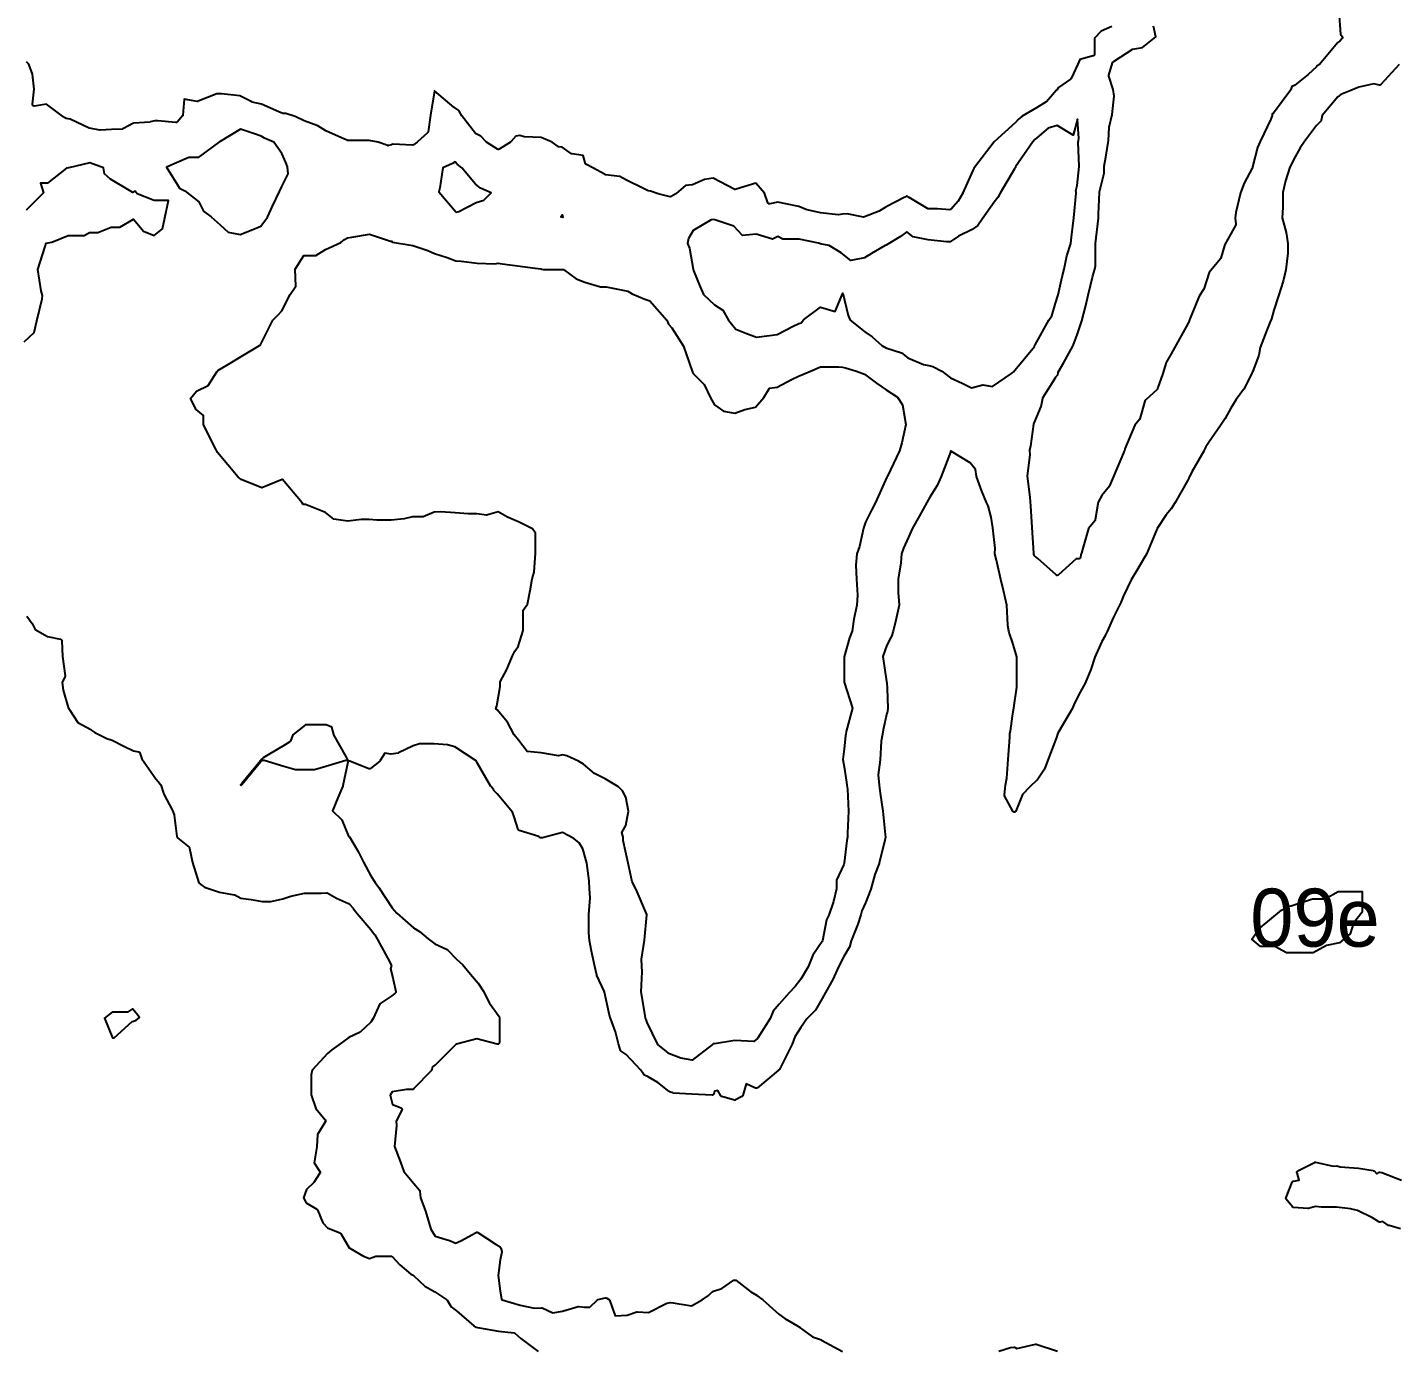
# Model space of a CAD drawing. Header units: millimetres. Extents: x 0 to 500, y 0 to 700.
# Drawn here: x 249.3 to 308.2, y 434 to 490.9 of the extents above; entities that cross this region are included whole.
import ezdxf
from ezdxf.enums import TextEntityAlignment as Align

# ---------------------------------------------------------------- set-up
doc = ezdxf.new("R2010")
doc.units = ezdxf.units.MM
doc.layers.add('CORTE', color=1, linetype='Continuous')
doc.layers.add('GRABADO', color=5, linetype='Continuous')

msp = doc.modelspace()

# ---------------------------------------------------------------- linework, layer by layer
at = {"layer": 'CORTE'}
for points in [[(308.413, 489.294), (307.621, 488.423), (307.619, 488.42), (307.612, 488.414), (307.6, 488.407), (307.591, 488.403), (307.577, 488.4), (307.558, 488.4), (307.31, 488.461), (306.665, 488.316), (306.328, 488.165), (306.326, 488.164), (305.891, 487.999), (305.767, 487.9), (305.089, 487.086), (305.044, 486.883), (305.043, 486.878), (305.039, 486.869), (305.035, 486.862), (305.03, 486.854), (304.846, 486.655), (304.323, 485.965), (304.146, 485.705), (303.928, 485.312), (303.7, 484.868), (303.509, 484.274), (303.391, 483.776), (303.391, 483.128), (303.366, 482.682), (303.541, 482.052), (303.542, 482.047), (303.608, 481.57), (303.609, 481.565), (303.609, 481.166), (303.608, 481.162), (303.523, 480.441), (303.522, 480.437), (303.406, 479.951), (303.203, 479.316), (303.007, 478.705), (302.903, 478.33), (302.901, 478.324), (302.844, 478.198), (302.708, 477.843), (302.42, 477.095), (302.357, 476.768), (302.356, 476.764), (302.355, 476.761), (302.08, 476.035), (302.063, 475.981), (302.061, 475.975), (301.711, 475.293), (301.708, 475.288), (301.705, 475.284), (301.377, 474.85), (301.147, 474.472), (300.905, 474.036), (300.904, 474.033), (300.703, 473.738), (300.218, 473.028), (300.072, 472.812), (299.992, 472.635), (299.99, 472.631), (299.47, 471.731), (299.368, 471.526), (299.345, 471.472), (299.344, 471.468), (299.295, 471.381), (298.755, 470.409), (298.754, 470.407), (298.582, 470.142), (298.579, 470.138), (298.364, 469.88), (297.976, 469.298), (297.802, 468.879), (297.516, 468.192), (297.514, 468.188), (297.442, 468.065), (297.101, 467.481), (296.864, 467.075), (296.52, 466.386), (296.411, 466.103), (296.41, 466.1), (296.345, 465.966), (296.102, 465.467), (295.825, 464.856), (295.743, 464.678), (295.742, 464.674), (295.591, 464.416), (295.292, 463.749), (295.119, 463.209), (294.879, 462.633), (294.877, 462.629), (294.664, 462.246), (294.435, 461.799), (294.319, 461.522), (294.317, 461.517), (293.736, 460.541), (293.735, 460.54), (293.693, 460.473), (293.685, 460.429), (293.684, 460.423), (293.638, 460.291), (293.637, 460.29), (293.267, 459.303), (293.126, 458.926), (293.124, 458.921), (293.121, 458.916), (292.807, 458.452), (292.802, 458.446), (292.797, 458.441), (292.497, 458.164), (292.168, 457.834), (291.888, 457.116), (291.887, 457.113), (291.883, 457.105), (291.874, 457.094), (291.867, 457.088), (291.862, 457.084), (291.856, 457.08), (291.849, 457.077), (291.842, 457.074), (291.833, 457.072), (291.824, 457.071), (291.814, 457.071), (291.807, 457.072), (291.798, 457.073), (291.789, 457.077), (291.783, 457.08), (291.778, 457.083), (291.772, 457.087), (291.765, 457.094), (291.756, 457.104), (291.404, 457.767), (291.402, 457.773), (291.399, 457.78), (291.398, 457.786), (291.396, 457.796), (291.396, 457.803), (291.397, 457.807), (291.447, 458.228), (291.494, 458.526), (291.553, 459.335), (291.623, 460.299), (291.628, 460.444), (291.629, 460.452), (291.63, 460.459), (291.657, 460.561), (291.744, 461.211), (291.744, 461.211), (291.795, 461.563), (291.924, 462.454), (291.924, 462.665), (291.931, 462.89), (291.931, 463.765), (291.748, 464.4), (291.628, 464.721), (291.627, 464.724), (291.588, 464.871), (291.541, 465.119), (291.54, 465.124), (291.5, 465.989), (291.353, 466.622), (291.244, 467.094), (291.051, 467.928), (290.986, 468.207), (290.985, 468.216), (290.985, 468.224), (290.994, 468.432), (290.895, 469.324), (290.819, 469.781), (290.697, 470.269), (290.623, 470.412), (290.621, 470.415), (290.418, 470.904), (290.417, 470.906), (290.193, 471.534), (290.191, 471.538), (290.19, 471.545), (290.155, 471.839), (289.917, 472.125), (289.115, 472.606), (289.11, 472.61), (289.105, 472.614), (289.099, 472.62), (289.095, 472.626), (289.091, 472.63), (289.088, 472.637), (289.085, 472.644), (289.064, 472.587), (288.672, 471.53), (288.671, 471.527), (288.495, 471.146), (288.493, 471.142), (288.178, 470.638), (288.051, 470.409), (287.732, 469.835), (287.434, 469.3), (287.255, 468.913), (287.042, 468.452), (286.961, 468.207), (286.928, 467.814), (286.927, 467.812), (286.82, 467.105), (286.82, 466.532), (286.857, 466.002), (286.857, 465.997), (286.857, 465.991), (286.856, 465.986), (286.721, 465.338), (286.721, 465.336), (286.6, 464.867), (286.526, 464.634), (286.524, 464.63), (286.521, 464.623), (286.33, 464.262), (286.161, 463.769), (286.319, 462.694), (286.319, 462.688), (286.319, 462.682), (286.319, 462.669), (286.321, 462.658), (286.321, 462.653), (286.336, 462.391), (286.375, 461.554), (286.375, 461.549), (286.374, 461.542), (286.335, 461.329), (286.334, 461.328), (286.176, 460.615), (286.134, 460.427), (286.085, 460.132), (286.033, 459.323), (286.033, 459.321), (285.95, 458.68), (285.995, 458.227), (286.046, 457.881), (286.158, 457.115), (286.258, 456.101), (286.258, 456.099), (286.264, 455.996), (286.264, 455.992), (286.263, 455.986), (286.263, 455.981), (286.238, 455.862), (285.993, 454.863), (285.991, 454.858), (285.804, 454.381), (285.638, 453.748), (285.636, 453.744), (285.405, 453.159), (285.405, 453.157), (285.254, 452.817), (285.21, 452.639), (285.078, 452.243), (285.077, 452.241), (284.791, 451.523), (284.711, 451.247), (284.708, 451.239), (284.705, 451.233), (284.474, 450.848), (284.244, 450.404), (284.006, 449.857), (284.004, 449.854), (283.682, 449.289), (283.547, 449.033), (283.251, 448.529), (283.249, 448.526), (283.243, 448.518), (282.88, 448.164), (282.618, 447.793), (282.365, 447.378), (282.252, 447.073), (282.25, 447.069), (281.695, 445.979), (281.692, 445.974), (281.689, 445.97), (281.677, 445.954), (281.67, 445.947), (281.65, 445.931), (280.749, 445.182), (280.743, 445.178), (280.738, 445.175), (280.731, 445.172), (280.716, 445.167), (280.703, 445.166), (280.694, 445.167), (280.687, 445.168), (280.68, 445.17), (280.673, 445.173), (280.259, 445.364), (280.118, 444.854), (280.115, 444.846), (280.11, 444.837), (280.105, 444.831), (280.1, 444.825), (280.091, 444.817), (280.084, 444.813), (279.811, 444.662), (279.806, 444.659), (279.799, 444.657), (279.793, 444.655), (279.784, 444.653), (279.771, 444.653), (279.761, 444.655), (279.214, 444.806), (279.21, 444.808), (279.202, 444.811), (279.194, 444.815), (279.19, 444.818), (279.182, 444.825), (279.178, 444.83), (279.174, 444.835), (279.17, 444.841), (279.042, 445.071), (278.907, 445.044), (278.866, 444.919), (278.865, 444.916), (278.861, 444.908), (278.855, 444.898), (278.851, 444.895), (278.847, 444.89), (278.84, 444.884), (278.834, 444.88), (278.829, 444.877), (278.821, 444.874), (278.813, 444.871), (278.804, 444.87), (278.797, 444.869), (278.793, 444.869), (277.92, 444.917), (277.121, 444.96), (277.112, 444.962), (277.104, 444.964), (277.1, 444.965), (276.968, 445.021), (276.963, 445.024), (276.956, 445.028), (276.953, 445.03), (276.454, 445.418), (276.038, 445.667), (275.881, 445.73), (275.877, 445.732), (275.871, 445.735), (275.865, 445.74), (275.86, 445.744), (275.853, 445.751), (275.849, 445.757), (275.728, 445.944), (275.097, 446.626), (274.872, 446.761), (274.867, 446.764), (274.865, 446.766), (274.859, 446.771), (274.849, 446.783), (274.844, 446.795), (274.842, 446.801), (274.758, 447.078), (274.757, 447.08), (274.639, 447.6), (274.411, 448.187), (274.409, 448.192), (274.408, 448.196), (274.352, 448.445), (274.161, 449.306), (274.148, 449.354), (273.835, 450.028), (273.833, 450.035), (273.831, 450.041), (273.745, 450.42), (273.595, 451.08), (273.594, 451.082), (273.519, 451.536), (273.518, 451.539), (273.491, 451.87), (273.49, 451.873), (273.49, 452.662), (273.545, 453.378), (273.52, 453.766), (273.498, 454.101), (273.392, 454.867), (273.222, 455.48), (273.071, 455.751), (272.845, 455.931), (272.356, 456.192), (271.492, 455.962), (271.488, 455.961), (271.478, 455.959), (271.437, 455.959), (271.43, 455.96), (271.418, 455.962), (271.403, 455.968), (271.329, 456.019), (270.489, 456.27), (270.48, 456.273), (270.471, 456.279), (270.465, 456.283), (270.46, 456.288), (270.452, 456.296), (270.447, 456.305), (270.444, 456.31), (270.442, 456.315), (270.26, 456.864), (270.191, 457.069), (269.53, 457.862), (269.396, 458.007), (269.394, 458.01), (269.27, 458.174), (269.268, 458.178), (268.677, 459.19), (268.677, 459.191), (268.623, 459.289), (268.619, 459.294), (268.586, 459.31), (268.582, 459.312), (267.703, 459.88), (267.388, 459.967), (266.804, 460.014), (266.186, 460.014), (265.909, 459.931), (265.284, 459.618), (265.277, 459.615), (265.267, 459.613), (264.963, 459.567), (264.957, 459.567), (264.952, 459.567), (264.947, 459.567), (264.695, 459.605), (264.496, 459.288), (264.493, 459.283), (264.487, 459.276), (264.481, 459.271), (264.073, 458.945), (264.069, 458.942), (264.063, 458.938), (264.05, 458.933), (264.041, 458.931), (264.036, 458.93), (264.028, 458.93), (264.021, 458.93), (264.016, 458.931), (264.008, 458.933), (264.002, 458.935), (263.19, 459.26), (263.184, 459.262), (263.175, 459.267), (263.172, 459.27), (263.099, 459.328), (263.091, 459.336), (263.086, 459.344), (263.084, 459.347), (263.036, 459.432), (262.496, 460.404), (262.492, 460.41), (262.489, 460.419), (262.402, 460.732), (262.161, 460.828), (261.276, 460.828), (260.734, 460.394), (260.624, 460.133), (260.622, 460.127), (260.617, 460.12), (260.613, 460.113), (260.605, 460.106), (260.6, 460.102), (260.597, 460.099), (260.362, 459.958), (259.666, 459.542), (259.446, 459.411), (259.396, 459.351), (259.338, 459.281), (258.528, 458.309), (258.473, 458.244), (258.479, 458.24), (258.486, 458.235), (258.494, 458.227), (258.495, 458.225), (258.529, 458.266), (259.34, 459.24), (259.345, 459.244), (259.35, 459.249), (259.355, 459.253), (259.437, 459.302), (259.441, 459.304), (259.45, 459.308), (259.459, 459.31), (259.471, 459.312), (259.483, 459.311), (259.487, 459.31), (259.492, 459.31), (260.344, 459.055), (260.844, 458.904), (261.655, 458.904), (262.154, 459.055), (263.007, 459.309), (263.015, 459.311), (263.025, 459.312), (263.035, 459.311), (263.042, 459.31), (263.048, 459.308), (263.056, 459.305), (263.061, 459.302), (263.066, 459.299), (263.07, 459.296), (263.078, 459.29), (263.083, 459.283), (263.088, 459.278), (263.092, 459.271), (263.095, 459.264), (263.097, 459.258), (263.098, 459.253), (263.1, 459.244), (263.1, 459.234), (263.099, 459.227), (263.098, 459.222), (262.886, 458.201), (262.885, 458.196), (262.883, 458.191), (262.67, 457.679), (262.439, 457.125), (262.821, 456.757), (262.825, 456.753), (262.829, 456.748), (262.834, 456.74), (263.126, 456.039), (263.154, 456.014), (263.158, 456.009), (263.163, 456.003), (263.165, 456), (263.544, 455.375), (263.546, 455.372), (263.767, 454.917), (264.093, 454.33), (264.273, 454.033), (264.436, 453.815), (264.437, 453.814), (265.015, 452.948), (265.114, 452.829), (265.211, 452.712), (265.926, 452.088), (266.182, 451.921), (266.186, 451.918), (266.557, 451.606), (266.846, 451.386), (267.381, 451.152), (267.385, 451.15), (267.392, 451.146), (267.399, 451.14), (267.786, 450.733), (268.056, 450.491), (268.059, 450.487), (268.39, 450.091), (268.719, 449.695), (268.722, 449.691), (268.927, 449.364), (268.928, 449.361), (269.205, 448.83), (269.615, 448.255), (269.619, 448.249), (269.624, 448.238), (269.627, 448.227), (269.628, 448.22), (269.628, 448.215), (269.628, 447.138), (269.628, 447.133), (269.627, 447.127), (269.625, 447.119), (269.623, 447.114), (269.62, 447.107), (269.617, 447.101), (269.613, 447.095), (269.606, 447.088), (269.6, 447.082), (269.594, 447.078), (269.591, 447.076), (269.585, 447.073), (269.577, 447.07), (269.57, 447.068), (269.563, 447.067), (269.556, 447.066), (269.547, 447.066), (269.538, 447.068), (268.66, 447.302), (267.786, 447.069), (267.757, 447.061), (267.754, 447.06), (267.738, 447.046), (266.86, 446.167), (266.853, 446.161), (266.847, 446.157), (266.745, 446.096), (266.715, 445.972), (266.714, 445.965), (266.71, 445.957), (266.707, 445.951), (266.701, 445.943), (266.697, 445.938), (265.934, 445.137), (265.928, 445.132), (265.918, 445.125), (265.909, 445.121), (265.906, 445.12), (265.898, 445.117), (265.888, 445.116), (265.883, 445.116), (265.627, 445.116), (265.002, 445.008), (264.919, 444.867), (265.018, 444.471), (265.391, 444.321), (265.395, 444.319), (265.4, 444.316), (265.408, 444.311), (265.416, 444.302), (265.422, 444.294), (265.425, 444.289), (265.429, 444.283), (265.432, 444.274), (265.433, 444.269), (265.435, 444.26), (265.435, 444.248), (265.434, 444.237), (265.43, 444.226), (265.427, 444.219), (265.179, 443.751), (265.192, 443.578), (265.192, 443.572), (265.192, 443.566), (265.108, 442.665), (265.364, 441.976), (265.51, 441.581), (265.939, 441.066), (266.185, 440.771), (266.189, 440.766), (266.191, 440.762), (266.195, 440.755), (266.198, 440.747), (266.199, 440.742), (266.2, 440.736), (266.23, 440.449), (266.441, 439.869), (266.442, 439.867), (266.598, 439.341), (266.669, 439.102), (266.857, 438.793), (267.484, 438.605), (267.488, 438.604), (267.495, 438.6), (267.734, 438.486), (267.97, 438.599), (268.626, 438.958), (268.63, 438.959), (268.637, 438.962), (268.649, 438.965), (268.66, 438.966), (268.67, 438.965), (268.674, 438.964), (268.681, 438.963), (268.694, 438.958), (269.487, 438.439), (269.627, 438.356), (269.631, 438.353), (269.639, 438.347), (269.644, 438.341), (269.679, 438.298), (269.683, 438.294), (269.688, 438.286), (269.69, 438.281), (269.71, 438.236), (269.712, 438.231), (269.713, 438.226), (269.73, 438.137), (269.731, 438.132), (269.731, 438.125), (269.731, 438.115), (269.73, 438.11), (269.661, 437.777), (269.573, 437.097), (269.661, 436.416), (269.727, 436.095), (269.754, 436.048), (270.531, 435.815), (271.139, 435.693), (271.438, 435.706), (271.442, 435.706), (271.449, 435.705), (271.457, 435.704), (271.462, 435.702), (271.467, 435.7), (271.926, 435.492), (272.349, 435.555), (273.024, 435.757), (273.032, 435.759), (273.041, 435.76), (273.048, 435.759), (273.296, 435.732), (273.534, 435.732), (273.844, 436.041), (273.848, 436.044), (273.851, 436.046), (273.855, 436.049), (273.863, 436.053), (273.871, 436.057), (273.875, 436.058), (274.199, 436.135), (274.205, 436.137), (274.216, 436.138), (274.221, 436.138), (274.23, 436.137), (274.237, 436.136), (274.244, 436.134), (274.251, 436.131), (274.256, 436.128), (274.261, 436.125), (274.372, 436.044), (274.377, 436.041), (274.382, 436.036), (274.387, 436.03), (274.392, 436.021), (274.395, 436.016), (274.396, 436.012), (274.613, 435.362), (275.131, 435.39), (275.56, 435.531), (275.567, 435.533), (275.576, 435.534), (275.581, 435.534), (275.586, 435.534), (276.056, 435.497), (276.842, 435.905), (276.848, 435.908), (276.858, 435.911), (276.986, 435.934), (276.988, 435.934), (276.997, 435.936), (277.122, 435.921), (277.124, 435.92), (277.91, 435.786), (278.369, 436.048), (278.639, 436.239), (278.801, 436.394), (278.809, 436.4), (278.821, 436.407), (279.217, 436.533), (279.735, 436.892), (279.738, 436.894), (279.747, 436.899), (279.755, 436.901), (279.762, 436.903), (279.771, 436.904), (279.783, 436.904), (279.791, 436.903), (279.796, 436.902), (279.802, 436.9), (279.81, 436.897), (279.817, 436.892), (279.821, 436.89), (280.461, 436.388), (280.74, 436.23), (280.746, 436.227), (280.753, 436.221), (280.835, 436.146), (280.978, 436.046), (280.982, 436.044), (281.676, 435.433), (281.931, 435.249), (282.45, 434.938), (282.595, 434.851), (282.598, 434.848), (283.117, 434.459), (283.507, 434.319), (283.513, 434.317), (284.42, 433.827)], [(249.152, 477.334), (249.576, 477.741), (249.696, 478.244), (249.92, 479.185), (249.94, 479.333), (249.885, 479.532), (249.732, 480.456), (250.061, 481.444), (250.102, 481.593), (250.344, 481.634), (251.045, 481.916), (251.733, 481.916), (251.965, 482.056), (252.32, 482.056), (252.898, 482.286), (253.277, 482.286), (253.855, 482.631), (254.289, 482.111), (254.752, 481.926), (255.114, 482.215), (255.213, 482.689), (255.367, 483.431), (254.75, 483.431), (254.024, 483.723), (253.938, 483.827), (253.838, 483.767), (253.684, 483.86), (252.867, 484.35), (252.61, 484.581), (252.574, 484.841), (251.981, 485.055), (251.073, 484.837), (251.046, 484.844), (251.045, 484.844), (250.977, 484.828), (250.159, 484.173), (249.852, 484.173), (249.988, 483.765), (249.231, 483.009)], [(308.467, 439.106), (307.976, 439.248), (307.97, 439.25), (307.96, 439.255), (307.954, 439.258), (307.709, 439.43), (307.579, 439.403), (307.574, 439.402), (307.567, 439.402), (307.56, 439.402), (307.553, 439.403), (307.547, 439.405), (307.542, 439.406), (307.534, 439.41), (307.529, 439.413), (307.257, 439.583), (306.616, 439.906), (306.303, 439.966), (305.71, 440.037), (305.05, 440.037), (304.794, 440.065), (304.493, 439.983), (304.487, 439.981), (304.479, 439.981), (304.472, 439.981), (303.854, 440.027), (303.847, 440.028), (303.834, 440.031), (303.826, 440.036), (303.819, 440.039), (303.812, 440.045), (303.807, 440.049), (303.804, 440.053), (303.543, 440.386), (303.539, 440.392), (303.533, 440.404), (303.53, 440.414), (303.528, 440.422), (303.528, 440.431), (303.528, 440.436), (303.528, 440.446), (303.532, 440.457), (303.792, 441.119), (303.794, 441.126), (303.8, 441.135), (303.806, 441.142), (303.812, 441.149), (303.818, 441.153), (303.823, 441.157), (303.829, 441.16), (303.836, 441.163), (303.845, 441.165), (303.849, 441.166), (304.099, 441.203), (304.004, 441.523), (304.003, 441.529), (304.002, 441.536), (304.001, 441.543), (304.002, 441.551), (304.003, 441.56), (304.007, 441.572), (304.011, 441.58), (304.015, 441.586), (304.02, 441.593), (304.026, 441.599), (304.03, 441.602), (304.034, 441.605), (304.04, 441.609), (304.758, 441.974), (304.765, 441.977), (304.773, 441.979), (304.783, 441.98), (304.79, 441.98), (304.798, 441.98), (304.803, 441.979), (305.558, 441.814), (305.715, 441.822), (305.727, 441.821), (305.865, 441.783), (306.647, 441.72), (306.65, 441.72), (307.291, 441.617), (307.297, 441.616), (307.303, 441.614), (307.312, 441.611), (307.318, 441.607), (307.325, 441.602), (307.447, 441.486), (307.527, 441.541), (307.533, 441.544), (307.538, 441.546), (307.545, 441.549), (307.551, 441.55), (307.56, 441.552), (307.572, 441.552), (307.58, 441.551), (307.655, 441.534), (307.66, 441.532), (308.509, 441.206)], [(291.157, 433.833), (291.663, 433.995), (291.671, 433.997), (291.678, 433.998), (291.817, 434.007), (291.821, 434.007), (291.828, 434.006), (291.835, 434.005), (291.844, 434.003), (291.855, 433.998), (291.862, 433.994), (291.924, 433.948), (292.73, 434.136), (292.736, 434.137), (292.743, 434.138), (292.748, 434.138), (292.755, 434.137), (292.763, 434.136), (292.768, 434.135), (293.675, 433.832)]]:
    msp.add_lwpolyline(points, dxfattribs=at)
for points in [[(278.838, 482.613), (278.76, 482.601), (277.98, 482.133), (277.786, 481.785), (277.741, 481.569), (277.823, 481.374), (277.974, 480.468), (277.994, 480.407), (278.282, 479.715), (278.421, 479.382), (278.896, 478.926), (279.261, 478.707), (279.504, 478.27), (279.822, 477.888), (280.248, 477.718), (280.712, 477.532), (281.272, 477.606), (281.606, 477.651), (282.291, 478.017), (282.529, 478.124), (282.628, 478.154), (282.735, 478.282), (283.467, 478.831), (284.095, 478.642), (284.428, 479.441), (284.66, 478.466), (284.74, 478.273), (285.379, 477.763), (285.695, 477.552), (286.111, 477.178), (286.29, 477.085), (286.953, 476.858), (287.226, 476.65), (287.903, 476.354), (288.13, 476.32), (288.304, 476.268), (288.694, 476.068), (289.078, 475.791), (289.569, 475.555), (289.975, 475.36), (290.465, 475.479), (290.875, 475.408), (291.697, 475.971), (291.762, 476.023), (291.768, 476.033), (291.781, 476.05), (292.686, 477.136), (292.692, 477.145), (292.697, 477.152), (292.726, 477.207), (293.314, 478.266), (293.44, 478.455), (293.6, 479.003), (293.709, 479.358), (293.879, 480.133), (293.972, 480.467), (294.078, 481.044), (294.253, 481.579), (294.292, 481.849), (294.379, 482.681), (294.49, 483.75), (294.491, 483.775), (294.471, 483.842), (294.524, 484.076), (294.618, 484.899), (294.578, 485.948), (294.591, 486.017), (294.595, 486.095), (294.549, 486.938), (294.355, 486.24), (293.662, 486.656), (293.283, 486.542), (292.793, 486.13), (292.706, 486.063), (292.617, 485.962), (291.879, 484.873), (291.87, 484.861), (291.865, 484.856), (291.825, 484.789), (291.206, 483.748), (291.107, 483.563), (290.953, 483.362), (290.437, 482.63), (290.242, 482.354), (290.005, 482.182), (289.413, 481.898), (289.063, 481.642), (288.898, 481.651), (288.103, 481.731), (287.461, 481.859), (287.185, 482.073), (286.911, 481.88), (286.294, 481.51), (286.256, 481.494), (285.669, 481.142), (285.362, 480.958), (284.782, 480.842), (284.365, 481.176), (283.84, 481.491), (283.52, 481.551), (283.463, 481.562), (283.38, 481.588), (282.548, 481.765), (281.843, 481.765), (281.629, 481.872), (281.404, 481.759), (280.695, 481.981), (280.111, 481.92), (279.734, 482.33), (278.909, 482.601), (278.838, 482.613)], [(257.587, 485.966), (256.642, 485.285), (256.247, 485.285), (255.721, 485.055), (255.28, 484.863), (255.755, 484.104), (255.843, 483.963), (256.08, 483.849), (256.677, 483.371), (256.879, 482.967), (257.206, 482.732), (257.594, 482.383), (257.943, 482.068), (258.463, 481.964), (258.935, 482.152), (259.348, 482.318), (259.629, 482.712), (259.855, 483.186), (260.156, 483.817), (260.255, 484.027), (260.52, 484.583), (260.5, 484.879), (260.421, 485.068), (260.257, 485.461), (259.91, 485.947), (259.508, 486.116), (259.365, 486.202), (259.07, 486.3), (258.479, 486.497), (257.594, 485.967), (257.587, 485.966)], [(267.762, 482.925), (267.882, 482.954), (268.631, 483.338), (268.954, 483.449), (269.279, 483.761), (268.822, 483.961), (268.607, 484.132), (268.017, 484.841), (267.808, 484.992), (267.72, 485.096), (267.612, 485.021), (267.199, 484.844), (267.056, 483.982), (267.027, 483.807), (267.762, 482.925)], [(272.358, 482.705), (272.383, 482.715), (272.344, 482.808), (272.273, 482.722), (272.358, 482.705)], [(306.816, 452.761), (306.432, 452.28), (306.293, 451.818), (305.832, 451.433), (305.279, 451.318), (304.706, 451), (303.743, 451), (303.555, 451), (303.048, 451.282), (302.436, 451.282), (302.061, 451.597), (302.273, 451.893), (302.296, 451.986), (302.415, 452.086), (303.332, 452.85), (303.458, 452.913), (303.541, 452.982), (303.756, 453.027), (304.674, 453.334), (305.213, 453.334), (305.779, 453.648), (306.816, 453.648), (306.816, 452.761)]]:
    msp.add_lwpolyline(points, close=True, dxfattribs=at)
at = {"layer": 'GRABADO'}
for points in [[(305.802, 491.581), (305.884, 490.597), (305.956, 490.495), (305.958, 490.49), (305.963, 490.481), (305.966, 490.469), (305.967, 490.462), (305.967, 490.457), (305.967, 490.45), (305.966, 490.442), (305.964, 490.434), (305.961, 490.425), (305.955, 490.413), (305.948, 490.405), (305.848, 490.302), (305.844, 490.298), (305.766, 490.24), (304.979, 489.295), (304.976, 489.291), (304.967, 489.284), (304.88, 489.228), (304.839, 489.19), (304.485, 488.863), (304.483, 488.861), (303.908, 488.401), (303.904, 488.398), (303.895, 488.393), (303.89, 488.391), (303.781, 488.347), (303.743, 488.209), (303.741, 488.204), (303.739, 488.2), (303.735, 488.192), (302.995, 487.193), (302.991, 487.187), (302.983, 487.18), (302.976, 487.175), (302.97, 487.171), (302.966, 487.169), (302.961, 487.167), (302.932, 487.158), (302.932, 487.113), (302.93, 487.102), (302.928, 487.097), (302.875, 486.937), (302.873, 486.933), (302.418, 485.978), (302.307, 485.712), (302.091, 484.88), (302.082, 484.837), (302.08, 484.833), (302.079, 484.828), (302.076, 484.822), (301.721, 484.182), (301.571, 483.764), (301.37, 482.915), (301.336, 482.673), (301.37, 482.428), (301.371, 482.423), (301.371, 482.412), (301.369, 482.403), (301.367, 482.394), (301.364, 482.387), (301.362, 482.383), (301.148, 481.997), (300.89, 481.533), (300.726, 480.944), (300.725, 480.941), (300.721, 480.931), (300.714, 480.92), (300.282, 480.402), (300.223, 480.331), (299.982, 479.607), (299.98, 479.601), (299.976, 479.595), (299.794, 479.304), (299.369, 478.284), (299.347, 478.204), (299.344, 478.197), (299.341, 478.191), (299.323, 478.158), (299.295, 478.108), (298.724, 477.079), (298.582, 476.823), (298.372, 476.445), (298.217, 475.98), (297.997, 475.32), (297.994, 475.313), (297.991, 475.307), (297.988, 475.301), (297.981, 475.293), (297.977, 475.289), (297.482, 474.845), (297.447, 474.781), (297.234, 474.015), (297.232, 474.01), (297.229, 474.002), (297.224, 473.995), (297.221, 473.991), (297.013, 473.741), (296.59, 472.726), (296.568, 472.646), (296.565, 472.639), (296.562, 472.633), (296.559, 472.628), (296.556, 472.623), (296.538, 472.602), (296.52, 472.558), (296.091, 471.528), (295.925, 471.129), (295.924, 471.127), (295.919, 471.118), (295.588, 470.719), (295.439, 470.422), (295.312, 469.662), (295.311, 469.657), (295.309, 469.65), (295.305, 469.642), (295.3, 469.634), (295.021, 469.298), (294.738, 468.283), (294.737, 468.279), (294.702, 468.194), (294.7, 468.189), (294.694, 468.179), (294.687, 468.171), (294.685, 468.169), (294.673, 468.049), (294.672, 468.042), (294.668, 468.029), (294.663, 468.019), (294.656, 468.009), (294.648, 468.001), (294.641, 467.996), (294.634, 467.991), (294.625, 467.987), (294.614, 467.984), (294.603, 467.983), (294.49, 467.983), (293.721, 467.29), (293.717, 467.287), (293.71, 467.282), (293.703, 467.278), (293.696, 467.275), (293.688, 467.273), (293.683, 467.272), (293.676, 467.271), (293.667, 467.271), (293.66, 467.272), (293.655, 467.273), (293.647, 467.275), (293.64, 467.278), (293.633, 467.282), (293.626, 467.287), (293.623, 467.29), (292.834, 468), (292.698, 468.109), (292.694, 468.113), (292.688, 468.119), (292.683, 468.126), (292.679, 468.133), (292.677, 468.138), (292.673, 468.146), (292.664, 468.191), (292.663, 468.196), (292.66, 468.203), (292.658, 468.214), (292.658, 468.22), (292.658, 468.225), (292.659, 468.236), (292.589, 469.329), (292.528, 470.27), (292.517, 470.441), (292.505, 470.638), (292.396, 471.551), (292.396, 471.557), (292.396, 471.563), (292.504, 472.471), (292.489, 472.666), (292.489, 472.671), (292.49, 472.677), (292.491, 472.681), (292.492, 472.687), (292.539, 472.844), (292.661, 473.793), (292.662, 473.798), (292.663, 473.802), (292.674, 473.836), (292.675, 473.839), (292.973, 474.555), (293.047, 474.911), (293.049, 474.919), (293.054, 474.928), (293.608, 475.814), (293.611, 475.819), (293.616, 475.825), (293.701, 475.916), (293.712, 476.015), (293.713, 476.02), (293.714, 476.025), (293.718, 476.035), (293.949, 476.452), (294.337, 477.15), (294.407, 477.29), (294.527, 477.64), (294.736, 478.248), (294.898, 478.909), (295.008, 479.356), (295.208, 480.176), (295.209, 480.177), (295.289, 480.467), (295.317, 480.616), (295.317, 481.566), (295.317, 481.57), (295.443, 482.673), (295.444, 482.682), (295.444, 482.686), (295.449, 482.839), (295.449, 482.84), (295.496, 483.79), (295.496, 483.795), (295.497, 483.801), (295.696, 484.61), (295.696, 484.899), (295.696, 484.906), (295.769, 485.292), (295.884, 486.016), (295.906, 486.576), (295.907, 486.581), (295.908, 486.588), (296.042, 487.133), (296.119, 487.923), (296.082, 488.215), (295.899, 488.785), (295.897, 488.791), (295.896, 488.8), (295.895, 488.808), (295.896, 488.818), (295.898, 488.826), (296.047, 489.364), (296.049, 489.371), (296.053, 489.379), (296.056, 489.384), (296.061, 489.39), (296.065, 489.395), (296.07, 489.4), (296.076, 489.404), (296.41, 489.623), (296.893, 489.939), (296.897, 489.942), (296.907, 489.947), (296.918, 489.95), (297.346, 490.018), (297.927, 490.483), (297.814, 490.938)], [(296.03, 490.935), (295.568, 490.722), (295.275, 490.424), (295.275, 489.725), (295.273, 489.716), (295.272, 489.712), (295.27, 489.704), (295.265, 489.695), (295.257, 489.682), (295.247, 489.674), (295.241, 489.669), (295.233, 489.665), (295.229, 489.663), (295.224, 489.661), (294.651, 489.508), (294.559, 489.311), (294.264, 488.681), (294.261, 488.675), (294.256, 488.669), (294.25, 488.662), (294.241, 488.654), (293.726, 488.306), (293.647, 488.188), (293.644, 488.184), (293.21, 487.688), (293.204, 487.682), (293.197, 487.677), (292.784, 487.42), (292.157, 487.058), (291.987, 486.925), (291.873, 486.796), (290.959, 485.957), (290.958, 485.957), (290.11, 484.853), (290.077, 484.803), (290.034, 484.722), (289.607, 483.754), (289.605, 483.75), (289.396, 483.394), (289.393, 483.39), (289.39, 483.387), (289.095, 483.055), (289.091, 483.052), (289.084, 483.046), (289.079, 483.043), (289.073, 483.039), (289.063, 483.035), (289.049, 483.032), (289.037, 483.032), (288.507, 483.074), (288.108, 483.074), (288.095, 483.076), (288.082, 483.081), (288.077, 483.084), (288.075, 483.085), (287.283, 483.56), (287.281, 483.561), (287.185, 483.628), (287.107, 483.578), (287.104, 483.577), (286.298, 483.154), (285.997, 482.973), (285.992, 482.97), (285.362, 482.718), (285.356, 482.716), (285.345, 482.713), (285.339, 482.713), (285.334, 482.713), (285.327, 482.713), (285.323, 482.714), (284.619, 482.854), (284.418, 482.833), (284.244, 482.806), (284.238, 482.806), (284.231, 482.806), (283.474, 482.9), (283.471, 482.9), (282.887, 483.021), (282.88, 483.023), (282.876, 483.025), (282.533, 483.173), (281.981, 483.279), (281.98, 483.279), (281.629, 483.36), (281.283, 483.28), (281.277, 483.279), (281.272, 483.279), (281.267, 483.279), (281.258, 483.279), (281.248, 483.282), (281.242, 483.284), (281.232, 483.289), (281.222, 483.295), (281.219, 483.298), (281.213, 483.304), (281.205, 483.315), (281.2, 483.325), (281.06, 483.747), (280.679, 484.175), (280.018, 483.977), (279.794, 483.91), (279.785, 483.908), (279.776, 483.908), (279.768, 483.908), (279.757, 483.91), (279.748, 483.913), (279.743, 483.916), (279.448, 484.071), (278.837, 484.392), (278.464, 484.336), (277.949, 484.111), (277.939, 484.108), (277.932, 484.107), (277.652, 484.077), (277.244, 483.727), (277.239, 483.723), (277.033, 483.6), (277.025, 483.595), (277.014, 483.592), (277.003, 483.591), (276.991, 483.591), (276.983, 483.592), (276.479, 483.713), (276.148, 483.826), (276.059, 483.84), (276.052, 483.841), (276.043, 483.844), (276.038, 483.846), (275.847, 483.947), (275.11, 484.3), (275.108, 484.301), (274.82, 484.463), (274.209, 484.536), (274.203, 484.537), (274.195, 484.539), (274.189, 484.541), (274.184, 484.544), (273.653, 484.831), (273.379, 484.979), (273.374, 484.982), (273.367, 484.987), (273.362, 484.991), (273.357, 484.996), (273.352, 485.003), (273.349, 485.008), (273.346, 485.015), (273.235, 485.365), (272.769, 485.434), (272.765, 485.435), (272.758, 485.437), (272.75, 485.44), (272.745, 485.443), (272.741, 485.445), (272.339, 485.729), (272.196, 485.739), (272.184, 485.741), (272.175, 485.744), (272.169, 485.747), (272.161, 485.752), (271.911, 485.942), (271.423, 486.138), (270.71, 486.179), (270.706, 486.179), (270.7, 486.18), (270.51, 486.231), (270.338, 486.196), (270.118, 485.956), (270.114, 485.953), (270.108, 485.948), (270.105, 485.945), (269.625, 485.643), (269.619, 485.639), (269.612, 485.636), (269.605, 485.634), (269.598, 485.633), (269.591, 485.632), (269.582, 485.632), (269.575, 485.633), (269.568, 485.634), (269.561, 485.636), (269.554, 485.639), (269.548, 485.643), (269.068, 485.945), (269.065, 485.948), (269.059, 485.953), (269.055, 485.956), (268.829, 486.204), (268.624, 486.302), (268.62, 486.305), (268.612, 486.309), (268.605, 486.317), (268.602, 486.321), (268.012, 487.076), (268.009, 487.08), (267.878, 487.309), (267.69, 487.442), (267.687, 487.443), (266.839, 488.162), (266.656, 487.108), (266.556, 486.39), (266.555, 486.382), (266.552, 486.374), (266.55, 486.367), (266.543, 486.356), (266.536, 486.347), (266.096, 485.951), (266.093, 485.949), (265.925, 485.822), (265.919, 485.818), (265.914, 485.815), (265.906, 485.812), (265.893, 485.808), (265.883, 485.808), (265.879, 485.808), (265.033, 485.861), (264.992, 485.836), (264.984, 485.832), (264.977, 485.83), (264.854, 485.793), (264.847, 485.792), (264.843, 485.791), (264.836, 485.791), (264.827, 485.792), (264.82, 485.793), (264.815, 485.794), (264.402, 485.936), (264.021, 486.012), (263.165, 486.012), (263.161, 486.012), (263.093, 486.02), (263.087, 486.02), (263.076, 486.023), (262.96, 486.074), (262.15, 486.428), (262.143, 486.43), (261.807, 486.65), (261.221, 486.867), (260.824, 487.05), (260.423, 487.176), (260.325, 487.172), (260.318, 487.172), (260.313, 487.172), (260.307, 487.173), (260.298, 487.176), (260.293, 487.178), (260.128, 487.249), (259.373, 487.575), (258.97, 487.672), (258.963, 487.674), (258.958, 487.677), (258.448, 487.939), (257.647, 488.031), (257.546, 488.024), (257.448, 488.024), (256.647, 487.704), (256.639, 487.7), (256.62, 487.697), (256.608, 487.698), (256.047, 487.798), (255.993, 487.112), (255.992, 487.107), (255.99, 487.098), (255.987, 487.09), (255.983, 487.082), (255.978, 487.074), (255.747, 486.81), (255.742, 486.804), (255.732, 486.797), (255.725, 486.792), (255.716, 486.789), (255.711, 486.787), (255.706, 486.786), (255.696, 486.785), (255.687, 486.785), (254.909, 486.869), (254.776, 486.861), (254.585, 486.813), (254.579, 486.812), (253.86, 486.758), (253.396, 486.515), (253.391, 486.512), (253.383, 486.509), (253.372, 486.507), (252.916, 486.482), (252.422, 486.455), (252.415, 486.455), (252.409, 486.456), (252.407, 486.456), (251.971, 486.543), (251.965, 486.544), (251.957, 486.547), (251.131, 486.933), (251.047, 486.954), (250.98, 486.96), (250.973, 486.961), (250.968, 486.962), (250.967, 486.963), (250.958, 486.966), (250.808, 487.056), (250.804, 487.057), (250.113, 487.576), (249.599, 487.499), (249.594, 487.498), (249.576, 487.498), (249.566, 487.5), (249.56, 487.501), (249.555, 487.503), (249.548, 487.506), (249.54, 487.511), (249.536, 487.515), (249.529, 487.521), (249.524, 487.528), (249.521, 487.532), (249.517, 487.538), (249.514, 487.544), (249.512, 487.552), (249.51, 487.559), (249.509, 487.566), (249.509, 487.573), (249.509, 487.578), (249.577, 488.232), (249.51, 488.873), (249.345, 489.303), (249.247, 489.412)], [(249.268, 465.515), (249.493, 465.199), (249.496, 465.194), (249.628, 464.942), (250.16, 464.641), (250.711, 464.524), (250.717, 464.523), (250.727, 464.519), (250.732, 464.516), (250.738, 464.513), (250.745, 464.507), (250.752, 464.501), (250.756, 464.495), (250.759, 464.491), (250.762, 464.486), (250.766, 464.477), (250.768, 464.469), (250.77, 464.461), (250.771, 464.455), (250.8, 463.782), (250.911, 462.939), (250.911, 462.934), (250.911, 462.926), (250.91, 462.919), (250.909, 462.914), (250.907, 462.905), (250.781, 462.652), (250.835, 462.324), (251.041, 461.584), (251.122, 461.458), (251.468, 460.925), (252.022, 460.623), (252.024, 460.622), (252.201, 460.506), (252.716, 460.241), (252.937, 460.175), (252.941, 460.173), (252.944, 460.172), (253.445, 459.909), (253.861, 459.709), (254.08, 459.674), (254.084, 459.673), (254.091, 459.671), (254.097, 459.668), (254.103, 459.665), (254.11, 459.66), (254.115, 459.656), (254.121, 459.65), (254.125, 459.644), (254.129, 459.639), (254.133, 459.631), (254.135, 459.627), (254.226, 459.364), (254.823, 458.503), (254.925, 458.394), (254.927, 458.391), (255.023, 458.263), (255.028, 458.258), (255.033, 458.248), (255.034, 458.243), (255.166, 457.849), (255.535, 457.139), (255.537, 457.135), (255.607, 456.945), (255.609, 456.939), (255.61, 456.931), (255.725, 456.016), (255.751, 455.964), (256.257, 455.56), (256.262, 455.554), (256.269, 455.546), (256.274, 455.538), (256.276, 455.533), (256.279, 455.527), (256.281, 455.519), (256.409, 454.902), (256.684, 454.024), (256.763, 453.945), (256.918, 453.839), (257.562, 453.618), (258.206, 453.507), (258.213, 453.506), (258.216, 453.504), (258.222, 453.502), (258.493, 453.354), (258.929, 453.307), (258.932, 453.306), (259.404, 453.212), (259.785, 453.212), (260.303, 453.336), (260.637, 453.443), (260.64, 453.443), (261.235, 453.577), (261.241, 453.578), (261.247, 453.578), (261.95, 453.578), (262.173, 453.594), (262.183, 453.594), (262.195, 453.592), (262.206, 453.588), (262.212, 453.585), (262.605, 453.363), (263.134, 453.136), (263.139, 453.134), (263.145, 453.13), (263.151, 453.126), (263.155, 453.121), (263.333, 452.923), (263.335, 452.921), (263.501, 452.706), (264.087, 452.004), (264.254, 451.789), (264.256, 451.785), (264.374, 451.585), (264.889, 450.63), (264.89, 450.628), (264.966, 450.468), (264.969, 450.463), (264.971, 450.455), (264.973, 450.446), (264.974, 450.439), (264.974, 450.434), (264.973, 450.427), (264.971, 450.417), (264.935, 450.316), (265.027, 449.985), (265.027, 449.983), (265.162, 449.34), (265.163, 449.335), (265.163, 449.325), (265.163, 449.32), (265.162, 449.312), (265.16, 449.302), (265.156, 449.291), (265.15, 449.282), (265.148, 449.279), (265.143, 449.274), (265.138, 449.269), (265.001, 449.149), (264.997, 449.146), (264.477, 448.806), (264.193, 448.18), (264.191, 448.176), (264.092, 448.014), (264.089, 448.009), (264.084, 448.002), (264.08, 447.999), (263.624, 447.588), (263.62, 447.585), (263.614, 447.58), (263.608, 447.578), (263.14, 447.353), (262.706, 447.041), (262.406, 446.824), (262.229, 446.659), (261.567, 445.954), (261.523, 445.743), (261.523, 444.89), (261.723, 444.292), (262.121, 443.814), (262.125, 443.809), (262.129, 443.803), (262.132, 443.797), (262.135, 443.789), (262.136, 443.784), (262.138, 443.777), (262.138, 443.769), (262.138, 443.762), (262.137, 443.754), (262.136, 443.749), (262.134, 443.741), (262.131, 443.735), (262.129, 443.73), (261.797, 443.174), (261.758, 442.649), (261.758, 442.646), (261.652, 441.95), (261.897, 441.583), (261.899, 441.578), (261.902, 441.573), (261.905, 441.564), (261.907, 441.553), (261.908, 441.543), (261.907, 441.534), (261.905, 441.522), (261.902, 441.515), (261.899, 441.509), (261.896, 441.503), (261.634, 441.11), (261.632, 441.107), (261.628, 441.103), (261.314, 440.801), (261.188, 440.439), (261.305, 440.228), (261.762, 439.954), (261.769, 439.95), (261.776, 439.944), (261.78, 439.939), (261.786, 439.931), (261.79, 439.926), (261.792, 439.922), (262.025, 439.361), (262.219, 439.155), (262.76, 438.939), (262.768, 438.934), (262.778, 438.927), (262.784, 438.92), (262.788, 438.916), (262.791, 438.911), (263.159, 438.293), (263.189, 438.271), (263.767, 437.925), (264.028, 437.835), (264.299, 437.928), (264.305, 437.929), (264.315, 437.931), (264.959, 437.931), (264.97, 437.93), (264.978, 437.928), (264.984, 437.926), (264.992, 437.921), (264.999, 437.917), (265.004, 437.913), (265.007, 437.91), (265.341, 437.553), (265.809, 437.161), (265.913, 437.115), (265.918, 437.113), (265.927, 437.107), (265.932, 437.102), (266.421, 436.639), (266.847, 436.394), (267.359, 436.047), (267.364, 436.044), (267.371, 436.037), (267.375, 436.032), (267.378, 436.028), (267.554, 435.754), (267.781, 435.579), (268.533, 434.935), (268.633, 434.874), (268.68, 434.86), (268.766, 434.839), (269.597, 434.703), (270.261, 434.63), (270.271, 434.628), (270.285, 434.622), (270.295, 434.615), (270.56, 434.388), (271.297, 433.819)]]:
    msp.add_lwpolyline(points, dxfattribs=at)
for points in [[(276.462, 447.054), (276.002, 448.001), (275.954, 448.132), (275.932, 448.192), (275.908, 448.306), (275.739, 449.32), (275.787, 450.186), (275.772, 450.431), (275.752, 450.732), (275.89, 451.557), (275.981, 452.644), (275.981, 452.649), (275.977, 452.662), (275.529, 453.738), (275.345, 454.07), (275.178, 454.867), (275.071, 455.381), (274.959, 455.853), (274.959, 455.986), (274.912, 456.188), (275.073, 456.497), (275.188, 457.106), (275.073, 457.715), (274.93, 457.99), (274.766, 458.158), (274.182, 458.509), (273.733, 458.733), (273.248, 459.14), (273.044, 459.263), (272.539, 459.496), (272.366, 459.538), (272.17, 459.491), (271.429, 459.618), (270.829, 459.686), (270.454, 460.177), (270.269, 460.399), (269.979, 460.945), (269.536, 461.478), (269.47, 461.522), (269.514, 461.653), (269.667, 462.484), (269.667, 462.683), (269.948, 463.211), (270.196, 463.808), (270.296, 463.999), (270.444, 464.207), (270.648, 464.898), (270.648, 465.772), (270.839, 466.03), (270.949, 466.624), (271.042, 467.128), (271.122, 467.416), (271.183, 468.225), (271.183, 469.093), (271.057, 469.276), (270.481, 469.572), (269.985, 469.784), (269.577, 470.01), (269.079, 469.872), (268.655, 469.929), (268.289, 469.929), (267.729, 469.969), (267.106, 470.012), (266.825, 469.99), (266.345, 469.798), (265.89, 469.798), (265.52, 469.709), (264.959, 469.648), (264.348, 469.648), (264.024, 469.687), (263.676, 469.687), (263.102, 469.61), (262.502, 469.691), (262.137, 469.982), (261.269, 470.329), (261.18, 470.329), (261.123, 470.398), (260.288, 471.4), (260.269, 471.4), (259.397, 471.05), (258.502, 471.409), (258.426, 471.463), (258.409, 471.476), (258.373, 471.502), (257.479, 472.575), (257.462, 472.615), (257.452, 472.631), (257.408, 472.717), (256.885, 473.763), (256.885, 474.156), (256.558, 474.418), (256.315, 474.902), (256.57, 475.208), (257.075, 475.45), (257.449, 476.048), (257.494, 476.102), (258.1, 476.466), (258.432, 476.665), (259.29, 477.18), (259.324, 477.2), (259.333, 477.211), (259.863, 478.271), (260.089, 478.497), (260.261, 478.669), (260.615, 479.376), (260.857, 479.739), (260.825, 480.471), (261.209, 481.055), (261.713, 481.055), (262.14, 481.311), (262.795, 481.626), (262.954, 481.753), (263.078, 481.817), (263.267, 481.849), (264.035, 481.98), (264.94, 481.67), (264.994, 481.67), (265.017, 481.637), (265.022, 481.634), (265.899, 481.491), (266.543, 481.28), (266.835, 481.14), (267.379, 480.977), (267.751, 480.822), (267.977, 480.81), (268.666, 480.735), (269.439, 480.693), (269.584, 480.733), (269.745, 480.699), (270.523, 480.596), (271.056, 480.525), (271.414, 480.479), (271.459, 480.47), (271.512, 480.453), (272.39, 480.453), (272.938, 480.048), (273.316, 479.907), (273.986, 479.705), (274.226, 479.705), (274.442, 479.662), (275.172, 479.516), (275.357, 479.406), (275.902, 479.174), (276.114, 479.104), (276.851, 478.268), (276.924, 478.102), (277.058, 477.942), (277.564, 477.148), (277.692, 476.776), (277.946, 476.035), (277.983, 475.971), (278.455, 475.499), (278.728, 474.927), (278.907, 474.627), (279.294, 474.348), (279.77, 474.267), (280.211, 474.418), (280.662, 474.526), (281.029, 474.937), (281.269, 475.34), (281.606, 475.377), (282.224, 475.714), (282.525, 475.858), (282.659, 475.914), (283.036, 476.073), (283.467, 476.254), (284.264, 476.254), (284.417, 476.245), (284.548, 476.223), (285.015, 476.075), (285.371, 475.949), (285.88, 475.554), (286.303, 475.273), (286.792, 474.946), (287.009, 474.621), (287.149, 473.778), (286.975, 472.992), (286.87, 472.642), (286.352, 471.554), (286.342, 471.528), (286.336, 471.516), (286.328, 471.501), (285.84, 470.413), (285.673, 470.086), (285.404, 469.562), (285.317, 469.313), (285.143, 468.519), (285.035, 468.206), (284.987, 467.713), (285.022, 467.115), (285.064, 466.413), (285.035, 465.989), (284.909, 465.387), (284.831, 464.868), (284.72, 464.576), (284.495, 463.766), (284.495, 462.675), (284.494, 462.669), (284.495, 462.666), (284.842, 461.554), (284.578, 460.54), (284.553, 460.427), (284.542, 460.36), (284.483, 459.792), (284.424, 459.332), (284.482, 459.027), (284.587, 458.353), (284.6, 458.227), (284.625, 458.055), (284.678, 457.106), (284.625, 456.165), (284.637, 455.987), (284.599, 455.84), (284.491, 454.87), (284.48, 454.817), (284.159, 454.143), (284.159, 453.763), (284.034, 453.215), (283.826, 452.631), (283.728, 452.427), (283.561, 451.525), (283.547, 451.494), (283.134, 450.899), (282.941, 450.403), (282.617, 449.873), (282.377, 449.559), (282.118, 449.274), (281.686, 448.798), (281.43, 448.491), (281.299, 448.178), (280.76, 447.315), (280.595, 447.183), (279.781, 447.23), (278.902, 447.079), (278.85, 447.076), (278.84, 447.077), (278.815, 447.047), (277.943, 446.375), (277.451, 446.459), (276.961, 446.656), (276.754, 446.807), (276.462, 447.054)], [(253.977, 448.401), (253.822, 448.587), (253.597, 448.453), (252.938, 448.453), (252.61, 448.19), (252.962, 447.341), (253.021, 447.341), (253.801, 448.044), (253.96, 448.092), (254.125, 448.224), (253.977, 448.401)]]:
    msp.add_lwpolyline(points, close=True, dxfattribs=at)

# ---------------------------------------------------------------- texts
msp.add_text('09e', height=2.5, dxfattribs=at).set_placement((304.78, 452.521), align=Align.MIDDLE_CENTER)

doc.saveas('drawing.dxf')
